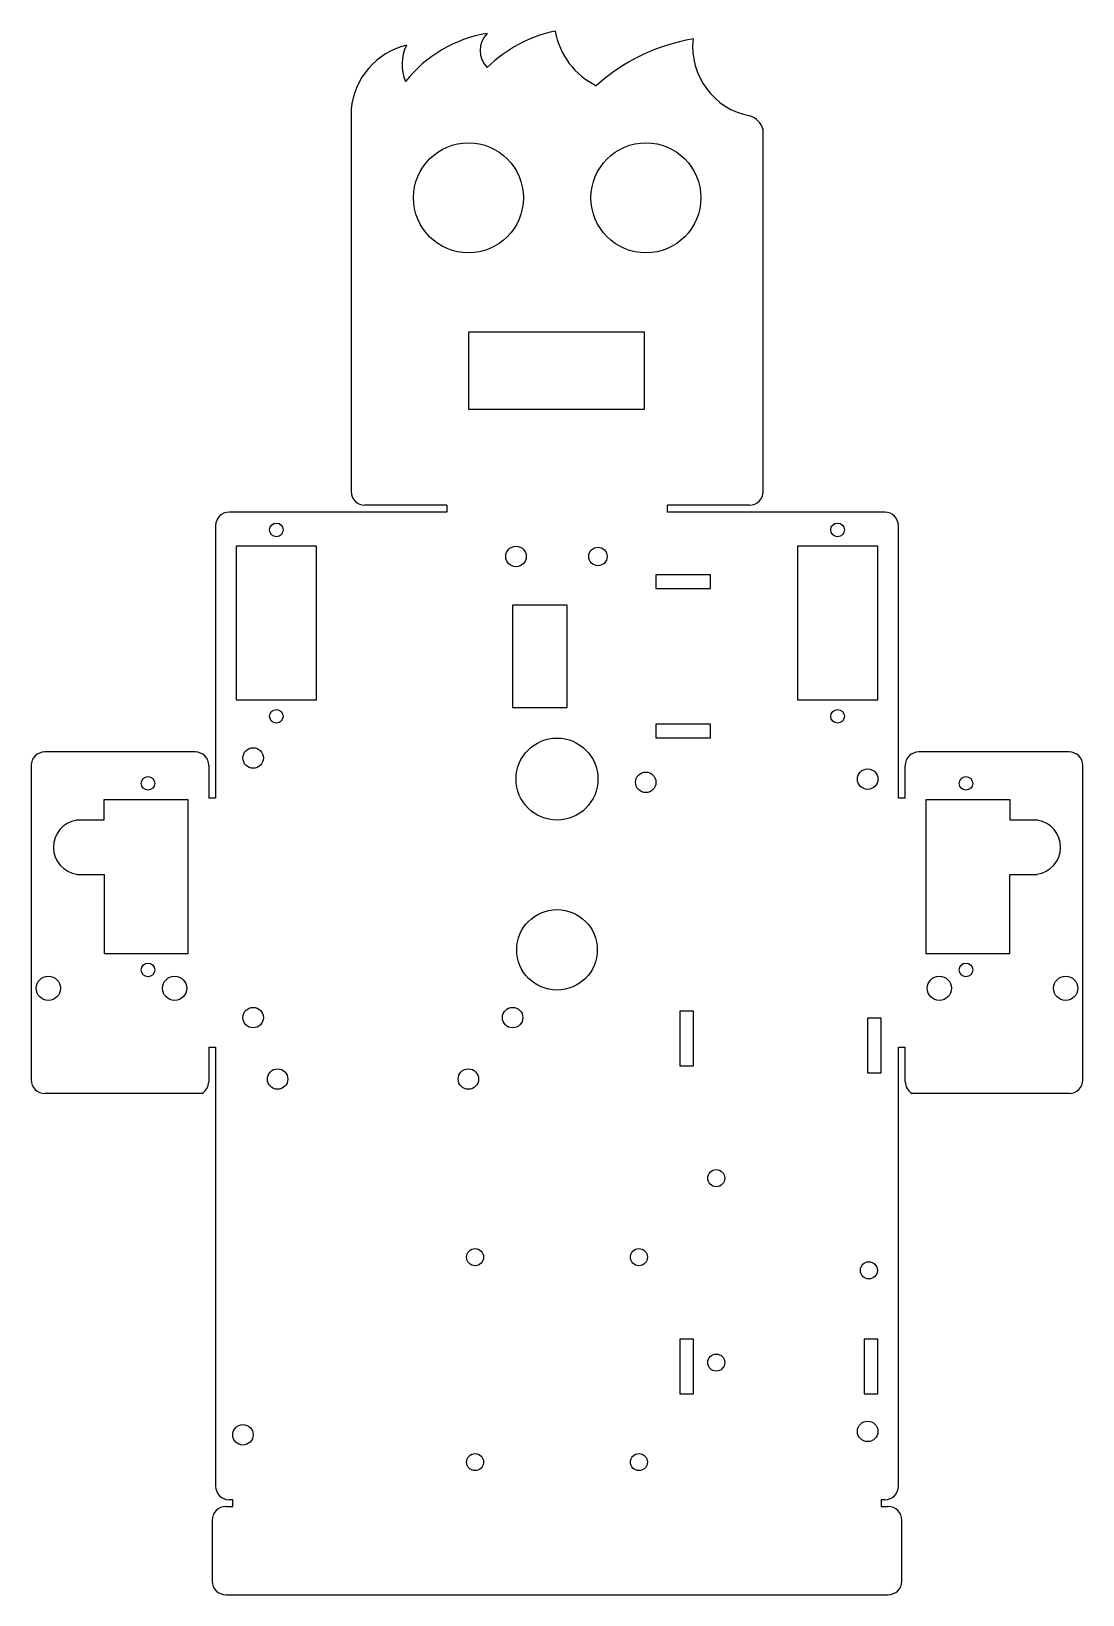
# Model space of a CAD drawing. Header units: millimetres. Extents: x -16 to 138, y -213 to 16.
import ezdxf

# ---------------------------------------------------------------- set-up
doc = ezdxf.new("R2010")
doc.units = ezdxf.units.MM
doc.layers.get('0').update_dxf_attribs({"true_color": 0xffffff})

msp = doc.modelspace()

# ---------------------------------------------------------------- linework, layer by layer
at = {"color": 7, "linetype": 'Continuous', "lineweight": 25, "true_color": 0xffffff}
for p, q in [((30.53, 4.97), (30.53, -51.02)), ((90.87, -51.02), (90.87, 1.98)), ((73.49, -27.68), (47.69, -27.68)), ((47.69, -27.68), (47.69, -38.98)), ((73.49, -38.98), (73.49, -27.68)), ((47.69, -38.98), (73.49, -38.98)), ((44.53, -54.02), (12.67, -54.02)), ((44.53, -53.02), (32.53, -53.02)), ((44.53, -53.02), (44.53, -54.02)), ((88.87, -53.02), (76.87, -53.02)), ((76.87, -54.02), (76.87, -53.02)), ((108.67, -54.02), (76.87, -54.02)), ((10.67, -56.02), (10.67, -95.92)), ((110.67, -95.92), (110.67, -56.02)), ((25.47, -59.02), (13.67, -59.02)), ((13.67, -59.02), (13.67, -81.52)), ((25.47, -81.52), (25.47, -59.02)), ((95.87, -59.02), (95.87, -81.52)), ((107.67, -59.02), (95.87, -59.02)), ((107.67, -81.52), (107.67, -59.02)), ((83.17, -63.19), (75.17, -63.19)), ((75.17, -63.19), (75.17, -65.19)), ((83.17, -65.19), (83.17, -63.19)), ((75.17, -65.19), (83.17, -65.19)), ((54.17, -67.63), (54.17, -82.63)), ((62.17, -67.63), (54.17, -67.63)), ((62.17, -82.63), (62.17, -67.63)), ((13.67, -81.52), (25.47, -81.52)), ((95.87, -81.52), (107.67, -81.52)), ((54.17, -82.63), (62.17, -82.63)), ((83.17, -85.07), (75.17, -85.07)), ((75.17, -85.07), (75.17, -87.07)), ((83.17, -87.07), (83.17, -85.07)), ((7.67, -89.13), (-14.33, -89.13)), ((75.17, -87.07), (83.17, -87.07)), ((135.67, -89.13), (113.67, -89.13)), ((-16.33, -91.13), (-16.33, -137.13)), ((9.67, -91.13), (9.67, -95.92)), ((111.67, -95.92), (111.67, -91.13)), ((137.67, -137.13), (137.67, -91.13)), ((10.67, -95.92), (9.67, -95.92)), ((111.67, -95.92), (110.67, -95.92)), ((6.67, -96.13), (-5.72, -96.13)), ((-5.72, -96.13), (-5.72, -99.13)), ((6.67, -118.63), (6.67, -96.13)), ((127.06, -96.13), (114.67, -96.13)), ((114.67, -96.13), (114.67, -118.63)), ((127.06, -99.13), (127.06, -96.13)), ((-5.72, -99.13), (-9.72, -99.13)), ((131.06, -99.13), (127.06, -99.13)), ((-9.63, -107.05), (-5.63, -107.05)), ((-5.63, -107.05), (-5.63, -118.63)), ((126.97, -118.63), (126.97, -107.05)), ((126.97, -107.05), (130.97, -107.05)), ((-5.63, -118.63), (6.67, -118.63)), ((114.67, -118.63), (126.97, -118.63)), ((80.67, -127.09), (78.67, -127.09)), ((78.67, -127.09), (78.67, -135.09)), ((80.67, -135.09), (80.67, -127.09)), ((108.17, -128.09), (106.17, -128.09)), ((106.17, -128.09), (106.17, -136.09)), ((108.17, -136.09), (108.17, -128.09)), ((9.67, -132.35), (10.67, -132.35)), ((9.67, -132.35), (9.67, -137.4)), ((10.67, -132.35), (10.67, -196.59)), ((110.67, -132.35), (111.67, -132.35)), ((110.67, -196.59), (110.67, -132.35)), ((111.67, -137.4), (111.67, -132.35)), ((78.67, -135.09), (80.67, -135.09)), ((106.17, -136.09), (108.17, -136.09)), ((8.67, -139.13), (-14.33, -139.13)), ((135.67, -139.13), (112.67, -139.13)), ((80.67, -175.09), (78.67, -175.09)), ((78.67, -175.09), (78.67, -183.09)), ((80.67, -183.09), (80.67, -175.09)), ((107.67, -175.09), (105.67, -175.09)), ((105.67, -175.09), (105.67, -183.09)), ((107.67, -183.09), (107.67, -175.09)), ((78.67, -183.09), (80.67, -183.09)), ((105.67, -183.09), (107.67, -183.09)), ((13.17, -198.59), (12.67, -198.59)), ((13.17, -199.59), (13.17, -198.59)), ((108.67, -198.59), (108.17, -198.59)), ((108.17, -198.59), (108.17, -199.59)), ((12.17, -199.59), (13.17, -199.59)), ((108.17, -199.59), (109.17, -199.59)), ((10.17, -201.59), (10.17, -210.5)), ((111.17, -210.5), (111.17, -201.59)), ((12.17, -212.5), (109.17, -212.5))]:
    msp.add_line(p, q, dxfattribs=at)
for centre, radius in [((47.7, -8.02), 8.05), ((73.7, -8.02), 8.05), ((19.57, -56.62), 1), ((101.77, -56.62), 1), ((54.67, -60.52), 1.5), ((66.67, -60.52), 1.35), ((19.57, -83.92), 1), ((101.77, -83.92), 1), ((16.17, -90.02), 1.5), ((60.67, -93.1), 6), ((0.77, -93.73), 1), ((73.67, -93.58), 1.5), ((106.17, -93.11), 1.5), ((120.57, -93.73), 1), ((60.67, -118.1), 5.9), ((0.77, -121.03), 1), ((120.57, -121.03), 1), ((-13.83, -123.73), 1.77), ((4.67, -123.73), 1.77), ((116.67, -123.73), 1.77), ((135.17, -123.73), 1.77), ((16.17, -128.02), 1.5), ((54.17, -128.02), 1.5), ((19.75, -137.02), 1.5), ((47.69, -137.02), 1.5), ((84, -151.52), 1.25), ((48.67, -163.09), 1.25), ((72.67, -163.09), 1.25), ((106.35, -165.02), 1.25), ((84, -178.52), 1.25), ((14.67, -189.09), 1.5), ((106.17, -188.59), 1.5), ((48.67, -193.09), 1.25), ((72.67, -193.09), 1.25)]:
    msp.add_circle(centre, radius, dxfattribs=at)
for centre, radius, start, end in [((53.63, -3.03), 19.35, 99.4831, 141.5581), ((52.95, 13.56), 3.54, 135.2642, 225.2642), ((64.38, -3.03), 19.8, 101.6323, 134.6592), ((71.38, 18.41), 11.18, 190.569, 243.6991), ((41.12, 3.97), 10.64, 103.6188, 174.6043), ((44.49, 11.49), 6.52, 154.314, 202.5216), ((85.17, -12.32), 27.93, 99.4328, 132.1556), ((90.84, 14.11), 10.31, 173.6984, 259.3931), ((87.99, 1.13), 3, 16.5084, 71.6178), ((32.53, -51.02), 2, 180, 270), ((88.87, -51.02), 2, 270, 0), ((12.67, -56.02), 2, 90, 180), ((108.67, -56.02), 2, 0, 90), ((-14.33, -91.13), 2, 90, 180), ((7.67, -91.13), 2, 0, 90), ((113.67, -91.13), 2, 90, 180), ((135.67, -91.13), 2, 0, 90), ((-9.08, -103.08), 4, 99.1908, 262.0968), ((130.42, -103.08), 4, 277.9032, 80.8092), ((-14.33, -137.13), 2, 180, 270), ((135.67, -137.13), 2, 270, 0), ((7.67, -137.4), 2, 300, 0), ((113.67, -137.4), 2, 180, 240), ((12.67, -196.59), 2, 180, 270), ((108.67, -196.59), 2, 270, 0), ((12.17, -201.59), 2, 90, 180), ((109.17, -201.59), 2, 0, 90), ((12.17, -210.5), 2, 180, 270), ((109.17, -210.5), 2, 270, 0)]:
    msp.add_arc(centre, radius, start, end, dxfattribs=at)

doc.saveas('drawing.dxf')
